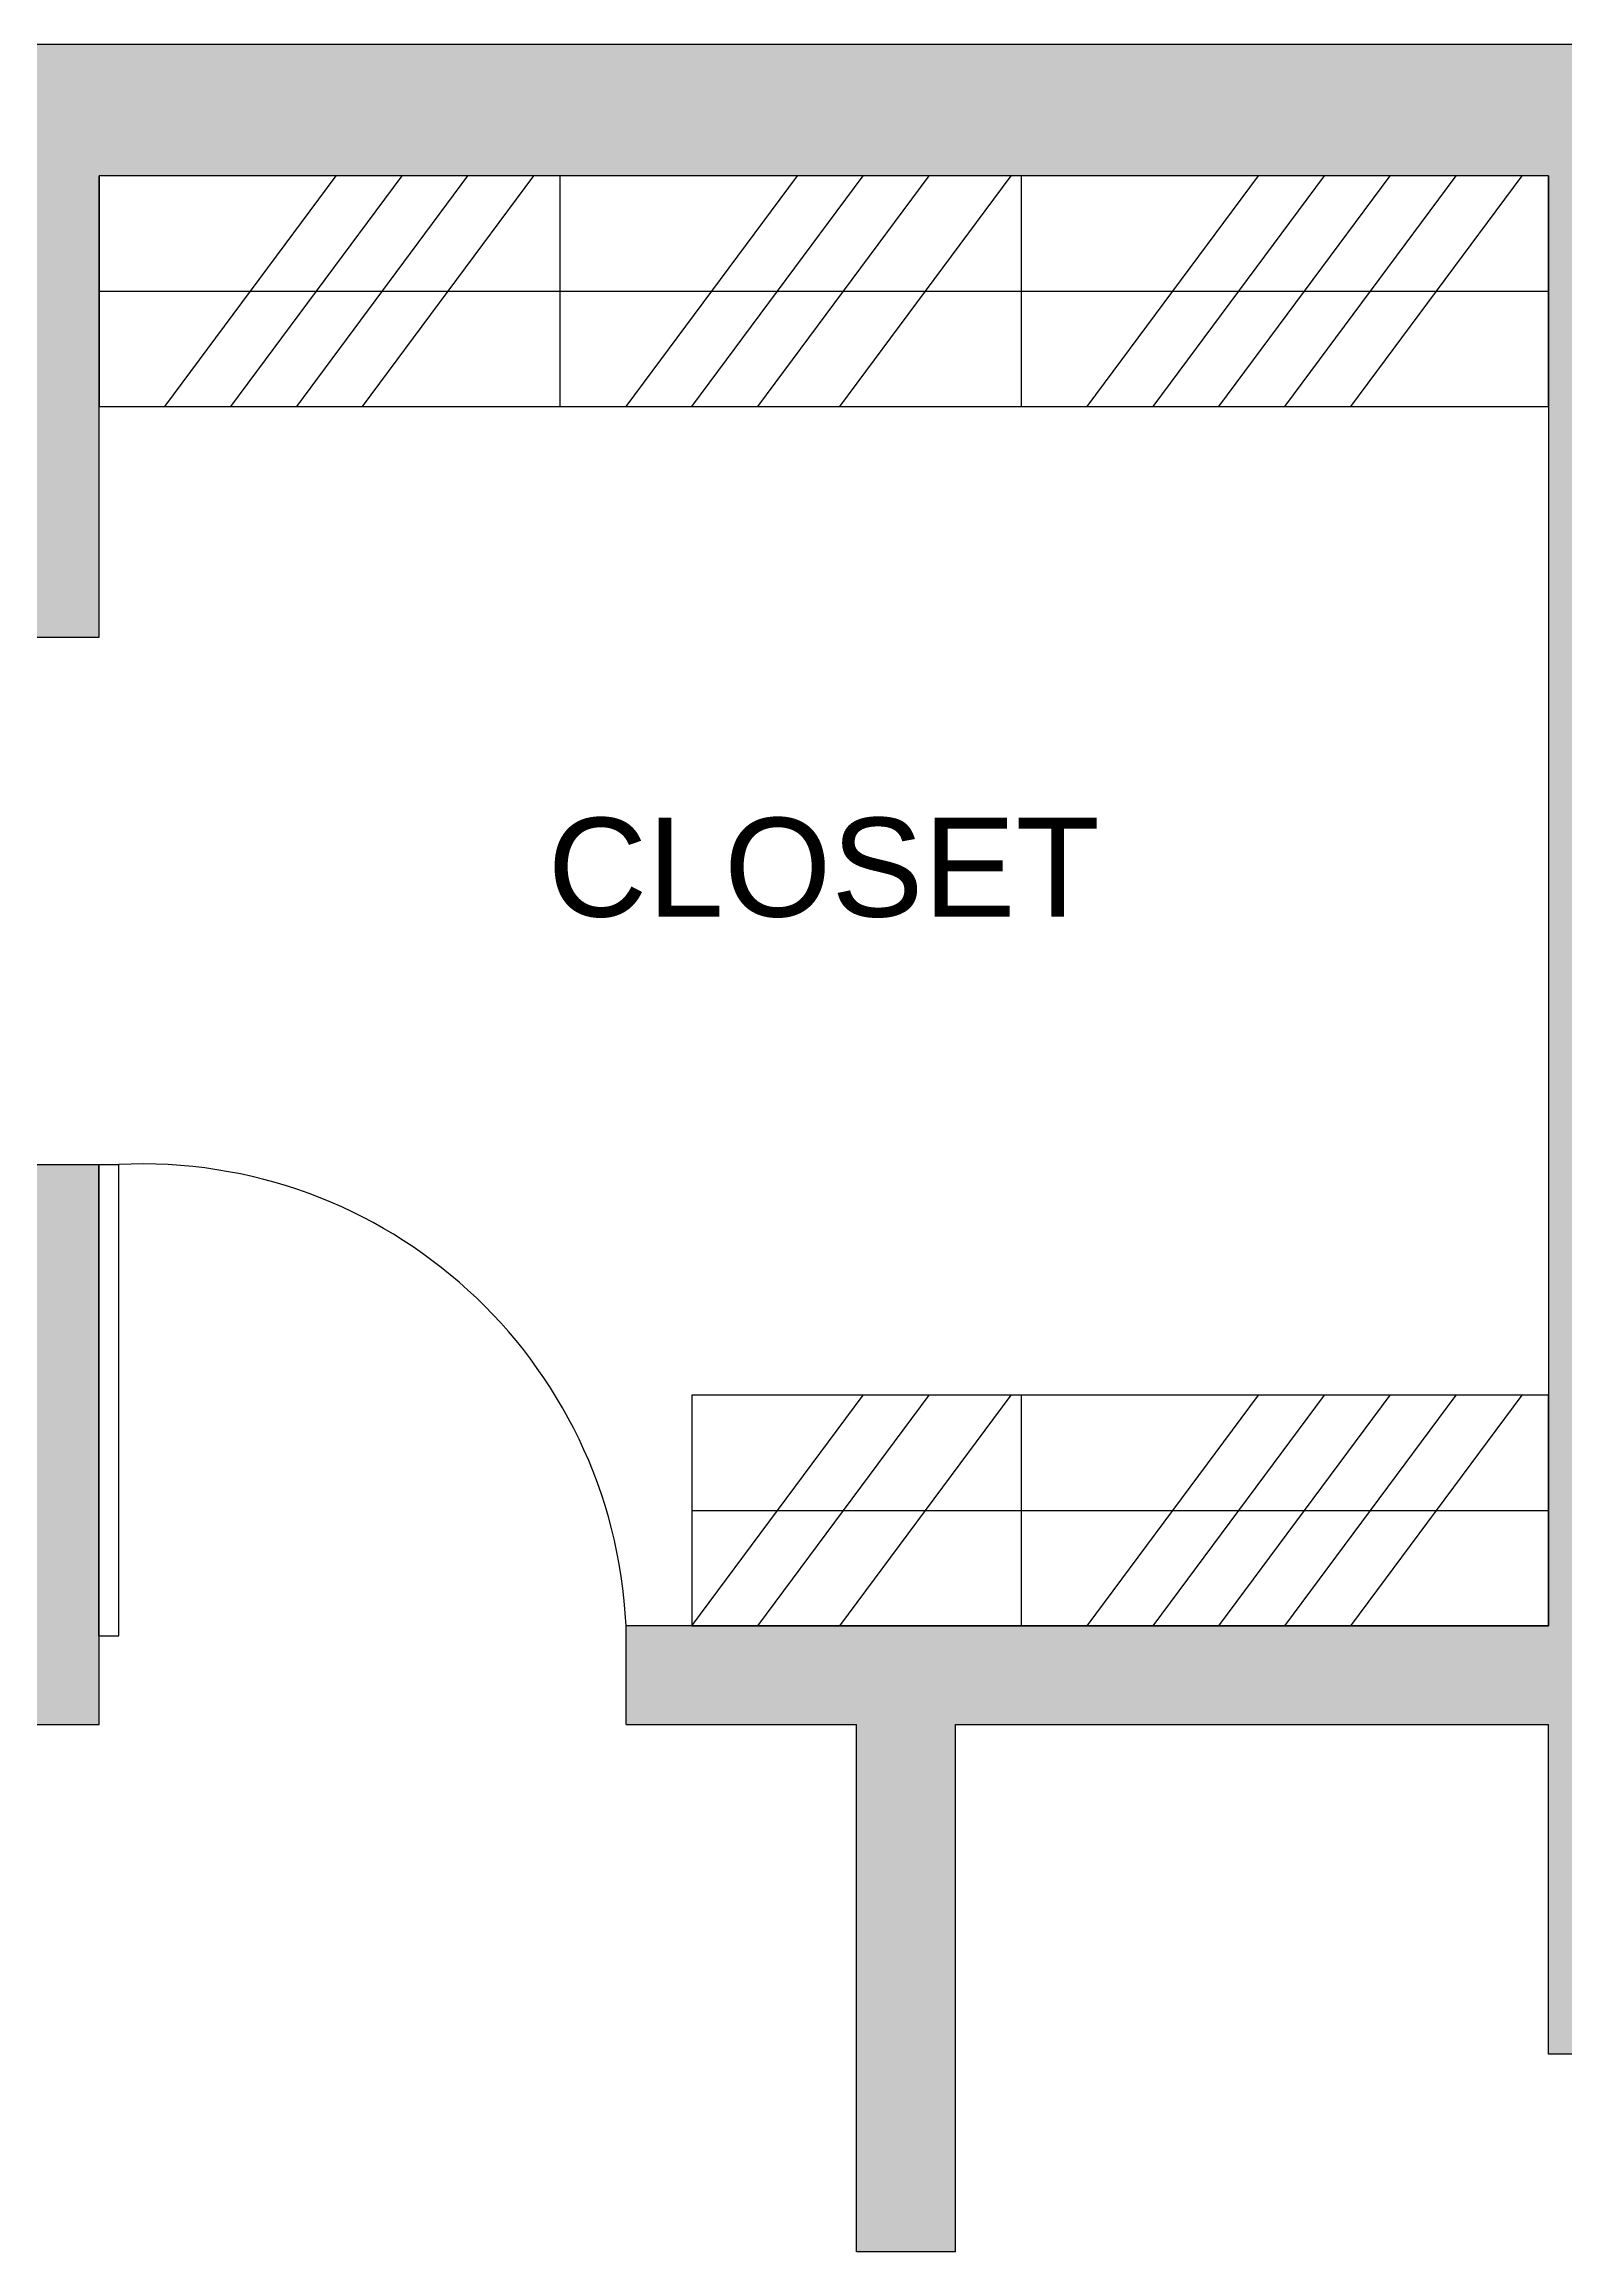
# Model space of a CAD drawing. Header units: metres. Extents: x -6.6 to 15, y 0 to 10.8.
# Drawn here: x 4.417 to 6.725, y 7.5 to 10.85 of the extents above; entities that cross this region are included whole.
import ezdxf

# ---------------------------------------------------------------- set-up
doc = ezdxf.new("R2010")
doc.units = ezdxf.units.M
for name, color, linetype, lineweight, true_color in [('1 - paredes', 7, 'Continuous', 25, 0x000000), ('2 - portas e janelas', 1, 'Continuous', 25, 0xff0000), ('4 - layouts dos objetos', 83, 'Continuous', 25, 0x63c85c), ('6 - legendas', 7, 'Continuous', 25, 0x000000)]:
    doc.layers.add(name, color=color, linetype=linetype, lineweight=lineweight, true_color=true_color)
doc.styles.add('textstyle1', font='')
doc.styles.get('textstyle1').set_extended_font_data('Arial')

msp = doc.modelspace()

# ---------------------------------------------------------------- hatches: boundary and pattern name
at = {"layer": '1 - paredes', "true_color": 0xa0a0a4}
h = msp.add_hatch(color=252, dxfattribs=at)
h.paths.add_polyline_path([(10.3, 10.65), (6.85, 10.65), (6.85, 8.3), (6.85, 7.95), (6.95, 7.95), (6.95, 7.8), (6.7, 7.8), (6.7, 8.3), (5.8, 8.3), (5.8, 7.5), (5.65, 7.5), (5.65, 8.3), (5.3, 8.3), (5.3, 8.45), (6.7, 8.45), (6.7, 10.65), (4.5, 10.65), (4.5, 9.95), (4.35, 9.95), (4.35, 10.65), (0.2, 10.65), (0.2, 9.05), (0.2629, 8.9871), (0.1379, 8.8621), (0, 9), (0, 10.85), (10.45, 10.85), (10.45, 10.3), (10.3, 10.3)])
h.paths.add_polyline_path([(4.35, 9.15), (4.5, 9.15), (4.5, 8.3), (4.35, 8.3), (2, 8.3), (2, 7.7), (1.85, 7.7), (1.85, 8.3), (0.7, 8.3), (0.5621, 8.4379), (0.6871, 8.5629), (0.8, 8.45), (4.35, 8.45)])

# ---------------------------------------------------------------- linework, layer by layer
at = {"layer": '1 - paredes'}
for p, q in [((0, 10.85), (10.45, 10.85)), ((6.7, 10.65), (4.5, 10.65)), ((4.5, 9.95), (4.5, 10.65)), ((6.7, 10.65), (6.7, 8.45)), ((4.35, 9.95), (4.5, 9.95)), ((4.35, 9.15), (4.5, 9.15)), ((4.5, 8.3), (4.5, 9.15)), ((6.7, 8.45), (5.3, 8.45)), ((5.3, 8.3), (5.3, 8.45)), ((6.7, 8.45), (6.7, 8.45)), ((4.35, 8.3), (4.5, 8.3)), ((5.3, 8.3), (5.65, 8.3)), ((5.65, 7.5), (5.65, 8.3)), ((5.8, 8.3), (6.7, 8.3)), ((5.8, 7.5), (5.8, 8.3)), ((6.7, 7.8), (6.7, 8.3)), ((6.95, 7.8), (6.7, 7.8)), ((5.8, 7.5), (5.65, 7.5))]:
    msp.add_line(p, q, dxfattribs=at)
at = {"layer": '2 - portas e janelas', "color": 14, "true_color": 0x800000}
for p, q in [((4.4999, 8.435), (4.4999, 9.15)), ((4.5299, 8.435), (4.5299, 9.15))]:
    msp.add_line(p, q, dxfattribs=at)
at = {"layer": '2 - portas e janelas', "color": 1, "true_color": 0xff0000}
for p, q in [((4.5, 9.15), (4.53, 9.15)), ((4.4999, 8.435), (4.5299, 8.435))]:
    msp.add_line(p, q, dxfattribs=at)
msp.add_arc((4.5649, 8.4149), 0.7359, 2.7316, 92.7316, dxfattribs=at)
at = {"layer": '4 - layouts dos objetos'}
for p, q in [((4.5, 10.65), (4.5, 10.3)), ((6.7, 10.65), (4.5, 10.65)), ((4.6, 10.3), (4.86, 10.65)), ((4.7, 10.3), (4.96, 10.65)), ((4.8, 10.3), (5.06, 10.65)), ((4.9, 10.3), (5.16, 10.65)), ((5.2, 10.3), (5.2, 10.65)), ((5.3, 10.3), (5.56, 10.65)), ((5.4, 10.3), (5.66, 10.65)), ((5.5, 10.3), (5.76, 10.65)), ((5.6246, 10.3), (5.8846, 10.65)), ((5.9, 10.3), (5.9, 10.65)), ((6, 10.3), (6.26, 10.65)), ((6.1, 10.3), (6.36, 10.65)), ((6.2, 10.3), (6.46, 10.65)), ((6.3, 10.3), (6.56, 10.65)), ((6.4, 10.3), (6.66, 10.65)), ((6.7, 10.3), (6.7, 10.65)), ((4.5, 10.475), (6.7, 10.475)), ((4.5, 10.3), (6.7, 10.3)), ((5.4, 8.8), (5.4, 8.45)), ((6.7, 8.8), (5.4, 8.8)), ((5.4, 8.45), (5.66, 8.8)), ((5.5, 8.45), (5.76, 8.8)), ((5.6246, 8.45), (5.8846, 8.8)), ((5.9, 8.45), (5.9, 8.8)), ((6, 8.45), (6.26, 8.8)), ((6.1, 8.45), (6.36, 8.8)), ((6.2, 8.45), (6.46, 8.8)), ((6.3, 8.45), (6.56, 8.8)), ((6.4, 8.45), (6.66, 8.8)), ((6.7, 8.45), (6.7, 8.8)), ((5.4, 8.625), (6.7, 8.625)), ((5.4, 8.45), (6.7, 8.45))]:
    msp.add_line(p, q, dxfattribs=at)

# ---------------------------------------------------------------- texts
at = {"layer": '6 - legendas', "insert": (5.6, 9.6), "char_height": 0.01, "attachment_point": 5, "style": 'textstyle1'}
msp.add_mtext('\\H0.15;CLOSET', dxfattribs=at)

doc.saveas('drawing.dxf')
